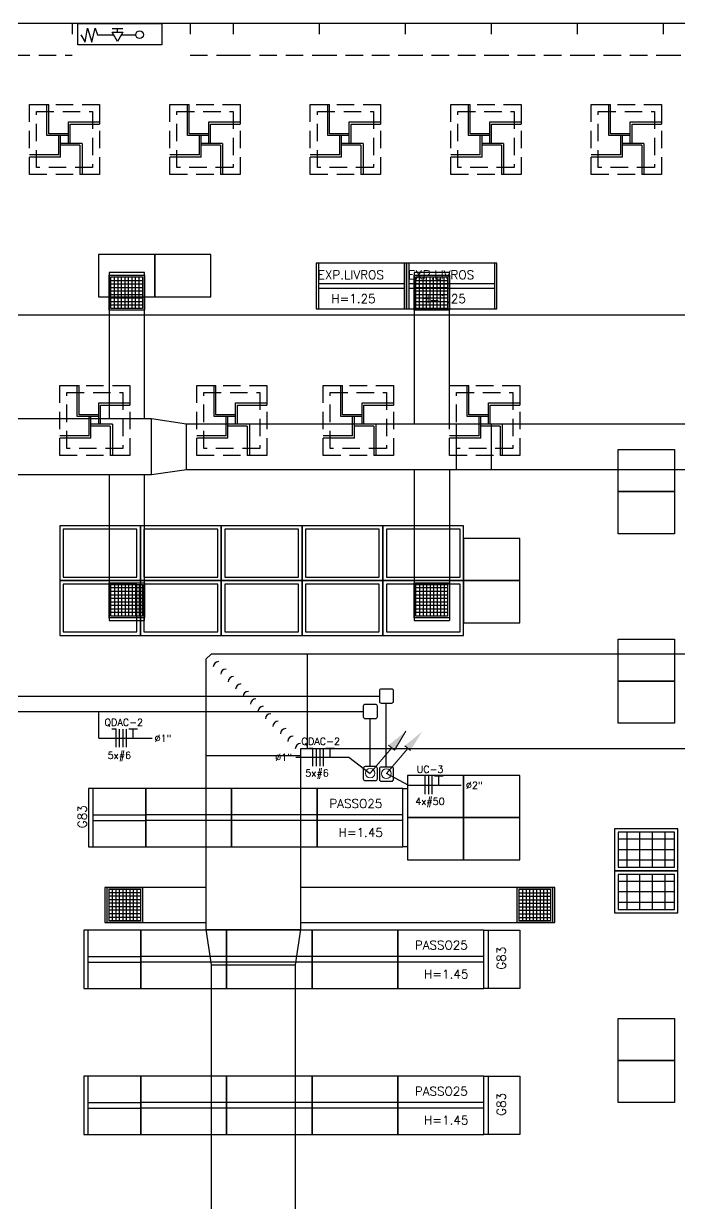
# Model space of a CAD drawing. Header units: metres. Extents: x -367 to 374, y -238 to 224.
# Drawn here: x 245.14 to 254.48, y 193.85 to 210.65 of the extents above; entities that cross this region are included whole.
import ezdxf
from ezdxf.enums import TextEntityAlignment as Align

# ---------------------------------------------------------------- set-up
doc = ezdxf.new("R2010")
doc.units = ezdxf.units.M
doc.linetypes.add('LA_BAU_BASES GERAIS_R00$0$LA_BAU_MERC_R01$0$HIDDEN', pattern=[0.375, 0.25, -0.125])
for name, color, linetype in [('EL-FIO', 3, 'Continuous'), ('ELE-ALIMENTADORES', 160, 'Continuous'), ('LA_BAU_BASES GERAIS_R00$0$ARQ-XREF-ATT', 8, 'Continuous'), ('LA_BAU_BASES GERAIS_R00$0$BASE', 253, 'Continuous'), ('LA_BAU_BASES GERAIS_R00$0$dutos', 31, 'Continuous')]:
    doc.layers.add(name, color=color, linetype=linetype)
doc.layers.add('ELETRODUTO QUE DESCE', color=2, linetype='Continuous', lineweight=20)
doc.styles.add('LA_BAU_BASES GERAIS_R00$0$LA_BAU_MERC_R01$0$R40-125-RS', font='romans.shx', dxfattribs={"height": 0.1248})
doc.styles.add('LA_BAU_BASES GERAIS_R00$0$LA_BAU_MERC_R01$0$RS80', font='ROMANS', dxfattribs={"height": 0.18})
doc.styles.add('LA_BAU_BASES GERAIS_R00$0$R60-125-RS', font='romans.shx', dxfattribs={"height": 0.19})
doc.styles.add('LA_BAU_BASES GERAIS_R00$0$R80-100-RS', font='romans.shx', dxfattribs={"height": 0.203})
doc.styles.get("Standard").update_dxf_attribs({"font": 'romans.shx'})

# ---------------------------------------------------------------- blocks, each defined once
blk = doc.blocks.new('LA_BAU_BASES GERAIS_R00$0$LA_BAU_ALVENARIA TÉRREO_R01')
at = {"layer": 'LA_BAU_BASES GERAIS_R00$0$BASE', "linetype": 'Continuous'}
for p, q in [((255.305, 210.65), (243.995, 210.65)), ((245.956, 210.491), (246.017, 210.385)), ((246.017, 210.385), (246.054, 210.587)), ((246.054, 210.587), (246.113, 210.385)), ((246.113, 210.385), (246.162, 210.587)), ((246.162, 210.587), (246.193, 210.492)), ((246.193, 210.492), (246.426, 210.492)), ((246.405, 210.582), (246.556, 210.582)), ((246.481, 210.527), (246.481, 210.582)), ((246.536, 210.492), (246.739, 210.492))]:
    blk.add_line(p, q, dxfattribs=at)
for points in [[(245.912, 210.35), (245.912, 210.65), (247.112, 210.65), (247.112, 210.35)], [(246.405, 210.527), (246.556, 210.527), (246.481, 210.396)]]:
    blk.add_lwpolyline(points, close=True, dxfattribs=at)
blk.add_circle((246.793, 210.492), 0.0549, dxfattribs=at)
blk = doc.blocks.new('LA_BAU_BASES GERAIS_R00$0$LA_BAU_MERC_R01')
at = {"layer": 'LA_BAU_BASES GERAIS_R00$0$BASE'}
for p, q in [((245.833, 210.65), (244.607, 210.65)), ((245.833, 210.65), (245.833, 210.5)), ((247.511, 210.65), (247.511, 210.5)), ((248.124, 210.65), (247.511, 210.65)), ((248.124, 210.65), (248.124, 210.5)), ((248.124, 210.65), (248.124, 210.5)), ((249.349, 210.65), (248.124, 210.65)), ((249.349, 210.65), (249.349, 210.5)), ((249.349, 210.65), (249.349, 210.5)), ((250.574, 210.65), (249.349, 210.65)), ((250.574, 210.65), (250.574, 210.5)), ((250.574, 210.65), (250.574, 210.5)), ((251.799, 210.65), (250.574, 210.65)), ((251.799, 210.65), (251.799, 210.5)), ((251.799, 210.65), (251.799, 210.5)), ((253.024, 210.65), (251.799, 210.65)), ((253.024, 210.65), (253.024, 210.5)), ((254.249, 210.65), (253.024, 210.65)), ((253.024, 210.65), (253.024, 210.5)), ((254.249, 210.65), (254.249, 210.5)), ((254.249, 210.65), (254.249, 210.5)), ((255.474, 210.65), (254.249, 210.65)), ((245.474, 209.5), (245.499, 209.5)), ((247.474, 209.5), (247.499, 209.5)), ((249.474, 209.5), (249.499, 209.5)), ((251.474, 209.5), (251.499, 209.5)), ((253.474, 209.5), (253.499, 209.5)), ((246.224, 209.25), (246.224, 209.22)), ((248.224, 209.25), (248.224, 209.22)), ((250.224, 209.25), (250.224, 209.22)), ((252.224, 209.25), (252.224, 209.22)), ((254.224, 209.25), (254.224, 209.22)), ((245.974, 208.5), (245.944, 208.5)), ((247.974, 208.5), (247.944, 208.5)), ((249.974, 208.5), (249.944, 208.5)), ((251.974, 208.5), (251.944, 208.5)), ((253.974, 208.5), (253.944, 208.5)), ((246.209, 207.361), (246.209, 206.761)), ((247.009, 207.361), (246.209, 207.361)), ((247.009, 207.361), (247.009, 206.761)), ((247.809, 207.361), (247.009, 207.361)), ((247.009, 206.761), (247.009, 207.361)), ((247.809, 206.761), (247.809, 207.361)), ((249.339, 207.24), (249.339, 206.59)), ((250.564, 207.24), (249.339, 207.24)), ((250.564, 206.59), (250.564, 207.24)), ((250.624, 207.24), (250.624, 206.59)), ((251.849, 207.24), (250.624, 207.24)), ((251.849, 206.59), (251.849, 207.24)), ((250.564, 206.945), (249.339, 206.945)), ((251.849, 206.945), (250.624, 206.945)), ((249.339, 206.885), (250.564, 206.885)), ((250.624, 206.885), (251.849, 206.885)), ((246.209, 206.761), (247.009, 206.761)), ((247.009, 206.761), (247.809, 206.761)), ((249.339, 206.59), (250.564, 206.59)), ((250.624, 206.59), (251.849, 206.59)), ((245.906, 205.5), (245.931, 205.5)), ((247.856, 205.5), (247.881, 205.5)), ((249.656, 205.5), (249.681, 205.5)), ((251.456, 205.5), (251.481, 205.5)), ((246.656, 205.25), (246.656, 205.22)), ((248.606, 205.25), (248.606, 205.22)), ((250.406, 205.25), (250.406, 205.22)), ((252.206, 205.25), (252.206, 205.22)), ((253.606, 204.588), (254.406, 204.588)), ((253.606, 203.988), (253.606, 204.588)), ((254.406, 204.588), (254.406, 203.988)), ((246.406, 204.5), (246.376, 204.5)), ((248.356, 204.5), (248.326, 204.5)), ((250.156, 204.5), (250.126, 204.5)), ((251.956, 204.5), (251.926, 204.5)), ((253.606, 203.988), (254.406, 203.988)), ((253.606, 203.388), (253.606, 203.988)), ((254.406, 203.988), (253.606, 203.988)), ((254.406, 203.988), (254.406, 203.388)), ((251.406, 203.32), (251.406, 202.72)), ((252.206, 203.32), (251.406, 203.32)), ((252.206, 202.72), (252.206, 203.32)), ((254.406, 203.388), (253.606, 203.388)), ((251.406, 202.72), (251.406, 202.12)), ((252.206, 202.72), (251.406, 202.72)), ((251.406, 202.72), (252.206, 202.72)), ((252.206, 202.12), (252.206, 202.72)), ((251.406, 202.12), (252.206, 202.12)), ((253.606, 201.888), (254.406, 201.888)), ((253.606, 201.288), (253.606, 201.888)), ((254.406, 201.888), (254.406, 201.288)), ((253.606, 201.288), (254.406, 201.288)), ((253.606, 200.688), (253.606, 201.288)), ((254.406, 201.288), (253.606, 201.288)), ((254.406, 201.288), (254.406, 200.688)), ((254.406, 200.688), (253.606, 200.688)), ((250.606, 199.945), (250.606, 199.345)), ((251.406, 199.945), (250.606, 199.945)), ((251.406, 199.345), (251.406, 199.945)), ((251.406, 199.945), (251.406, 199.345)), ((252.206, 199.945), (251.406, 199.945)), ((252.206, 199.345), (252.206, 199.945)), ((246.882, 199.76), (246.132, 199.76)), ((246.132, 198.93), (246.132, 199.76)), ((246.882, 198.93), (246.882, 199.76)), ((246.882, 199.76), (246.882, 198.93)), ((248.102, 199.76), (246.882, 199.76)), ((248.102, 198.93), (248.102, 199.76)), ((248.102, 199.76), (248.102, 198.93)), ((249.322, 199.76), (248.102, 199.76)), ((249.322, 199.76), (249.322, 198.93)), ((250.542, 199.76), (249.322, 199.76)), ((249.322, 198.93), (249.322, 199.76)), ((250.542, 198.93), (250.542, 199.76)), ((246.132, 199.385), (246.882, 199.385)), ((248.102, 199.385), (246.882, 199.385)), ((249.322, 199.385), (248.102, 199.385)), ((250.542, 199.385), (249.322, 199.385)), ((246.132, 199.305), (246.882, 199.305)), ((248.102, 199.305), (246.882, 199.305)), ((249.322, 199.305), (248.102, 199.305)), ((250.542, 199.305), (249.322, 199.305)), ((250.606, 199.345), (250.606, 198.745)), ((251.406, 199.345), (250.606, 199.345)), ((250.606, 199.345), (251.406, 199.345)), ((251.406, 198.745), (251.406, 199.345)), ((251.406, 199.345), (251.406, 198.745)), ((252.206, 199.345), (251.406, 199.345)), ((251.406, 199.345), (252.206, 199.345)), ((252.206, 198.745), (252.206, 199.345)), ((253.556, 199.188), (253.556, 198.588)), ((254.456, 199.188), (253.556, 199.188)), ((254.406, 199.138), (253.606, 199.138)), ((253.606, 199.138), (253.606, 198.638)), ((253.736, 198.638), (253.736, 199.138)), ((253.916, 198.638), (253.916, 199.138)), ((254.096, 198.638), (254.096, 199.138)), ((254.276, 198.638), (254.276, 199.138)), ((254.406, 198.638), (254.406, 199.138)), ((254.456, 198.588), (254.456, 199.188)), ((246.132, 198.93), (246.882, 198.93)), ((246.882, 198.93), (248.102, 198.93)), ((248.102, 198.93), (249.322, 198.93)), ((249.322, 198.93), (250.542, 198.93)), ((254.406, 199.038), (253.606, 199.038)), ((254.406, 198.888), (253.606, 198.888)), ((250.606, 198.745), (251.406, 198.745)), ((251.406, 198.745), (252.206, 198.745)), ((254.406, 198.738), (253.606, 198.738)), ((253.556, 198.588), (254.456, 198.588)), ((253.556, 198.588), (253.556, 197.988)), ((254.456, 198.588), (253.556, 198.588)), ((253.606, 198.638), (254.406, 198.638)), ((254.406, 198.538), (253.606, 198.538)), ((253.606, 198.538), (253.606, 198.038)), ((253.736, 198.038), (253.736, 198.538)), ((253.916, 198.038), (253.916, 198.538)), ((254.096, 198.038), (254.096, 198.538)), ((254.276, 198.038), (254.276, 198.538)), ((254.406, 198.038), (254.406, 198.538)), ((254.456, 197.988), (254.456, 198.588)), ((254.406, 198.438), (253.606, 198.438)), ((254.406, 198.288), (253.606, 198.288)), ((254.406, 198.138), (253.606, 198.138)), ((253.606, 198.038), (254.406, 198.038)), ((253.556, 197.988), (254.456, 197.988)), ((246.812, 197.745), (246.062, 197.745)), ((246.062, 196.915), (246.062, 197.745)), ((246.812, 196.915), (246.812, 197.745)), ((246.812, 197.745), (246.812, 196.915)), ((248.032, 197.745), (246.812, 197.745)), ((248.032, 196.915), (248.032, 197.745)), ((248.032, 197.745), (248.032, 196.915)), ((249.252, 197.745), (248.032, 197.745)), ((249.252, 197.745), (249.252, 196.915)), ((250.472, 197.745), (249.252, 197.745)), ((249.252, 196.915), (249.252, 197.745)), ((250.472, 196.915), (250.472, 197.745)), ((250.472, 197.745), (250.472, 196.915)), ((251.692, 197.745), (250.472, 197.745)), ((251.692, 196.915), (251.692, 197.745)), ((246.062, 197.37), (246.812, 197.37)), ((248.032, 197.37), (246.812, 197.37)), ((249.252, 197.37), (248.032, 197.37)), ((250.472, 197.37), (249.252, 197.37)), ((251.692, 197.37), (250.472, 197.37)), ((246.062, 197.29), (246.812, 197.29)), ((248.032, 197.29), (246.812, 197.29)), ((249.252, 197.29), (248.032, 197.29)), ((250.472, 197.29), (249.252, 197.29)), ((251.692, 197.29), (250.472, 197.29)), ((246.062, 196.915), (246.812, 196.915)), ((246.812, 196.915), (248.032, 196.915)), ((248.032, 196.915), (249.252, 196.915)), ((249.252, 196.915), (250.472, 196.915)), ((250.472, 196.915), (251.692, 196.915)), ((253.606, 196.488), (254.406, 196.488)), ((253.606, 195.888), (253.606, 196.488)), ((254.406, 196.488), (254.406, 195.888)), ((253.606, 195.888), (254.406, 195.888)), ((253.606, 195.288), (253.606, 195.888)), ((254.406, 195.888), (253.606, 195.888)), ((254.406, 195.888), (254.406, 195.288)), ((246.812, 195.665), (246.062, 195.665)), ((246.062, 194.835), (246.062, 195.665)), ((246.812, 194.835), (246.812, 195.665)), ((246.812, 195.665), (246.812, 194.835)), ((248.032, 195.665), (246.812, 195.665)), ((248.032, 194.835), (248.032, 195.665)), ((248.032, 195.665), (248.032, 194.835)), ((249.252, 195.665), (248.032, 195.665)), ((249.252, 195.665), (249.252, 194.835)), ((250.472, 195.665), (249.252, 195.665)), ((249.252, 194.835), (249.252, 195.665)), ((250.472, 194.835), (250.472, 195.665)), ((250.472, 195.665), (250.472, 194.835)), ((251.692, 195.665), (250.472, 195.665)), ((251.692, 194.835), (251.692, 195.665)), ((246.062, 195.29), (246.812, 195.29)), ((246.062, 195.21), (246.812, 195.21)), ((248.032, 195.29), (246.812, 195.29)), ((248.032, 195.21), (246.812, 195.21)), ((249.252, 195.29), (248.032, 195.29)), ((249.252, 195.21), (248.032, 195.21)), ((250.472, 195.29), (249.252, 195.29)), ((250.472, 195.21), (249.252, 195.21)), ((251.692, 195.29), (250.472, 195.29)), ((251.692, 195.21), (250.472, 195.21)), ((254.406, 195.288), (253.606, 195.288)), ((246.062, 194.835), (246.812, 194.835)), ((246.812, 194.835), (248.032, 194.835)), ((248.032, 194.835), (249.252, 194.835)), ((249.252, 194.835), (250.472, 194.835)), ((250.472, 194.835), (251.692, 194.835))]:
    blk.add_line(p, q, dxfattribs=at)
at = {"layer": 'LA_BAU_BASES GERAIS_R00$0$BASE', "linetype": 'LA_BAU_BASES GERAIS_R00$0$LA_BAU_MERC_R01$0$HIDDEN'}
for p, q in [((244.607, 210.2), (245.833, 210.2)), ((247.511, 210.2), (248.124, 210.2)), ((248.124, 210.2), (249.349, 210.2)), ((249.349, 210.2), (250.574, 210.2)), ((250.574, 210.2), (251.799, 210.2)), ((251.799, 210.2), (253.024, 210.2)), ((253.024, 210.2), (254.249, 210.2)), ((254.249, 210.2), (255.474, 210.2)), ((245.224, 209.5), (246.224, 209.5)), ((245.224, 208.5), (245.224, 209.5)), ((246.224, 209.5), (246.224, 208.5)), ((247.224, 209.5), (248.224, 209.5)), ((247.224, 208.5), (247.224, 209.5)), ((248.224, 209.5), (248.224, 208.5)), ((249.224, 209.5), (250.224, 209.5)), ((249.224, 208.5), (249.224, 209.5)), ((250.224, 209.5), (250.224, 208.5)), ((251.224, 209.5), (252.224, 209.5)), ((251.224, 208.5), (251.224, 209.5)), ((252.224, 209.5), (252.224, 208.5)), ((253.224, 209.5), (254.224, 209.5)), ((253.224, 208.5), (253.224, 209.5)), ((254.224, 209.5), (254.224, 208.5)), ((245.324, 209.4), (246.124, 209.4)), ((245.324, 208.6), (245.324, 209.4)), ((246.124, 209.4), (246.124, 208.6)), ((247.324, 209.4), (248.124, 209.4)), ((247.324, 208.6), (247.324, 209.4)), ((248.124, 209.4), (248.124, 208.6)), ((249.324, 209.4), (250.124, 209.4)), ((249.324, 208.6), (249.324, 209.4)), ((250.124, 209.4), (250.124, 208.6)), ((251.324, 209.4), (252.124, 209.4)), ((251.324, 208.6), (251.324, 209.4)), ((252.124, 209.4), (252.124, 208.6)), ((253.324, 209.4), (254.124, 209.4)), ((253.324, 208.6), (253.324, 209.4)), ((254.124, 209.4), (254.124, 208.6)), ((246.224, 208.5), (245.224, 208.5)), ((246.124, 208.6), (245.324, 208.6)), ((248.224, 208.5), (247.224, 208.5)), ((248.124, 208.6), (247.324, 208.6)), ((250.224, 208.5), (249.224, 208.5)), ((250.124, 208.6), (249.324, 208.6)), ((252.224, 208.5), (251.224, 208.5)), ((252.124, 208.6), (251.324, 208.6)), ((254.224, 208.5), (253.224, 208.5)), ((254.124, 208.6), (253.324, 208.6)), ((245.656, 205.5), (246.656, 205.5)), ((245.656, 204.5), (245.656, 205.5)), ((246.656, 205.5), (246.656, 204.5)), ((247.606, 205.5), (248.606, 205.5)), ((247.606, 204.5), (247.606, 205.5)), ((248.606, 205.5), (248.606, 204.5)), ((249.406, 205.5), (250.406, 205.5)), ((249.406, 204.5), (249.406, 205.5)), ((250.406, 205.5), (250.406, 204.5)), ((251.206, 205.5), (252.206, 205.5)), ((251.206, 204.5), (251.206, 205.5)), ((252.206, 205.5), (252.206, 204.5)), ((245.756, 205.4), (246.556, 205.4)), ((245.756, 204.6), (245.756, 205.4)), ((246.556, 205.4), (246.556, 204.6)), ((247.706, 205.4), (248.506, 205.4)), ((247.706, 204.6), (247.706, 205.4)), ((248.506, 205.4), (248.506, 204.6)), ((249.506, 205.4), (250.306, 205.4)), ((249.506, 204.6), (249.506, 205.4)), ((250.306, 205.4), (250.306, 204.6)), ((251.306, 205.4), (252.106, 205.4)), ((251.306, 204.6), (251.306, 205.4)), ((252.106, 205.4), (252.106, 204.6)), ((246.556, 204.6), (245.756, 204.6)), ((248.506, 204.6), (247.706, 204.6)), ((250.306, 204.6), (249.506, 204.6)), ((252.106, 204.6), (251.306, 204.6)), ((246.656, 204.5), (245.656, 204.5)), ((248.606, 204.5), (247.606, 204.5)), ((250.406, 204.5), (249.406, 204.5)), ((252.206, 204.5), (251.206, 204.5))]:
    blk.add_line(p, q, dxfattribs=at)
at = {"layer": 'LA_BAU_BASES GERAIS_R00$0$BASE', "linetype": 'Continuous'}
for p, q in [((245.474, 209.055), (245.474, 209.5)), ((245.499, 209.08), (245.499, 209.5)), ((247.474, 209.055), (247.474, 209.5)), ((247.499, 209.08), (247.499, 209.5)), ((249.474, 209.055), (249.474, 209.5)), ((249.499, 209.08), (249.499, 209.5)), ((251.474, 209.055), (251.474, 209.5)), ((251.499, 209.08), (251.499, 209.5)), ((253.474, 209.055), (253.474, 209.5)), ((253.499, 209.08), (253.499, 209.5)), ((245.779, 208.945), (245.779, 209.25)), ((245.779, 209.25), (246.224, 209.25)), ((245.804, 208.945), (245.804, 209.22)), ((245.804, 209.22), (246.224, 209.22)), ((247.779, 208.945), (247.779, 209.25)), ((247.779, 209.25), (248.224, 209.25)), ((247.804, 208.945), (247.804, 209.22)), ((247.804, 209.22), (248.224, 209.22)), ((249.779, 208.945), (249.779, 209.25)), ((249.779, 209.25), (250.224, 209.25)), ((249.804, 208.945), (249.804, 209.22)), ((249.804, 209.22), (250.224, 209.22)), ((251.779, 208.945), (251.779, 209.25)), ((251.779, 209.25), (252.224, 209.25)), ((251.804, 208.945), (251.804, 209.22)), ((251.804, 209.22), (252.224, 209.22)), ((253.779, 208.945), (253.779, 209.25)), ((253.779, 209.25), (254.224, 209.25)), ((253.804, 208.945), (253.804, 209.22)), ((253.804, 209.22), (254.224, 209.22)), ((245.779, 209.055), (245.474, 209.055)), ((245.779, 209.08), (245.499, 209.08)), ((245.644, 208.78), (245.644, 209.055)), ((245.669, 208.75), (245.669, 209.055)), ((247.779, 209.055), (247.474, 209.055)), ((247.779, 209.08), (247.499, 209.08)), ((247.644, 208.78), (247.644, 209.055)), ((247.669, 208.75), (247.669, 209.055)), ((249.779, 209.055), (249.474, 209.055)), ((249.779, 209.08), (249.499, 209.08)), ((249.644, 208.78), (249.644, 209.055)), ((249.669, 208.75), (249.669, 209.055)), ((251.779, 209.055), (251.474, 209.055)), ((251.779, 209.08), (251.499, 209.08)), ((251.644, 208.78), (251.644, 209.055)), ((251.669, 208.75), (251.669, 209.055)), ((253.779, 209.055), (253.474, 209.055)), ((253.779, 209.08), (253.499, 209.08)), ((253.644, 208.78), (253.644, 209.055)), ((253.669, 208.75), (253.669, 209.055)), ((245.974, 208.945), (245.669, 208.945)), ((245.944, 208.92), (245.669, 208.92)), ((245.944, 208.92), (245.944, 208.5)), ((245.974, 208.945), (245.974, 208.5)), ((247.974, 208.945), (247.669, 208.945)), ((247.944, 208.92), (247.669, 208.92)), ((247.944, 208.92), (247.944, 208.5)), ((247.974, 208.945), (247.974, 208.5)), ((249.974, 208.945), (249.669, 208.945)), ((249.944, 208.92), (249.669, 208.92)), ((249.944, 208.92), (249.944, 208.5)), ((249.974, 208.945), (249.974, 208.5)), ((251.974, 208.945), (251.669, 208.945)), ((251.944, 208.92), (251.669, 208.92)), ((251.944, 208.92), (251.944, 208.5)), ((251.974, 208.945), (251.974, 208.5)), ((253.974, 208.945), (253.669, 208.945)), ((253.944, 208.92), (253.669, 208.92)), ((253.944, 208.92), (253.944, 208.5)), ((253.974, 208.945), (253.974, 208.5)), ((245.644, 208.78), (245.224, 208.78)), ((245.669, 208.75), (245.224, 208.75)), ((247.644, 208.78), (247.224, 208.78)), ((247.669, 208.75), (247.224, 208.75)), ((249.644, 208.78), (249.224, 208.78)), ((249.669, 208.75), (249.224, 208.75)), ((251.644, 208.78), (251.224, 208.78)), ((251.669, 208.75), (251.224, 208.75)), ((253.644, 208.78), (253.224, 208.78)), ((253.669, 208.75), (253.224, 208.75)), ((249.309, 207.24), (249.309, 206.59)), ((249.339, 207.24), (249.309, 207.24)), ((250.594, 207.24), (250.564, 207.24)), ((250.594, 207.24), (250.594, 206.59)), ((250.624, 207.24), (250.594, 207.24)), ((250.594, 206.59), (250.594, 207.24)), ((251.879, 207.24), (251.849, 207.24)), ((251.879, 206.59), (251.879, 207.24)), ((249.309, 206.59), (249.339, 206.59)), ((250.564, 206.59), (250.594, 206.59)), ((250.594, 206.59), (250.624, 206.59)), ((251.849, 206.59), (251.879, 206.59)), ((245.906, 205.055), (245.906, 205.5)), ((245.931, 205.08), (245.931, 205.5)), ((247.856, 205.055), (247.856, 205.5)), ((247.881, 205.08), (247.881, 205.5)), ((249.656, 205.055), (249.656, 205.5)), ((249.681, 205.08), (249.681, 205.5)), ((251.456, 205.055), (251.456, 205.5)), ((251.481, 205.08), (251.481, 205.5)), ((246.211, 204.945), (246.211, 205.25)), ((246.211, 205.25), (246.656, 205.25)), ((246.236, 204.945), (246.236, 205.22)), ((246.236, 205.22), (246.656, 205.22)), ((248.161, 204.945), (248.161, 205.25)), ((248.161, 205.25), (248.606, 205.25)), ((248.186, 204.945), (248.186, 205.22)), ((248.186, 205.22), (248.606, 205.22)), ((249.961, 204.945), (249.961, 205.25)), ((249.961, 205.25), (250.406, 205.25)), ((249.986, 204.945), (249.986, 205.22)), ((249.986, 205.22), (250.406, 205.22)), ((251.761, 204.945), (251.761, 205.25)), ((251.761, 205.25), (252.206, 205.25)), ((251.786, 204.945), (251.786, 205.22)), ((251.786, 205.22), (252.206, 205.22)), ((246.211, 205.055), (245.906, 205.055)), ((246.211, 205.08), (245.931, 205.08)), ((246.076, 204.78), (246.076, 205.055)), ((246.101, 204.75), (246.101, 205.055)), ((246.406, 204.945), (246.101, 204.945)), ((246.376, 204.92), (246.101, 204.92)), ((246.376, 204.92), (246.376, 204.5)), ((246.406, 204.945), (246.406, 204.5)), ((248.161, 205.055), (247.856, 205.055)), ((248.161, 205.08), (247.881, 205.08)), ((248.026, 204.78), (248.026, 205.055)), ((248.051, 204.75), (248.051, 205.055)), ((248.356, 204.945), (248.051, 204.945)), ((248.326, 204.92), (248.051, 204.92)), ((248.326, 204.92), (248.326, 204.5)), ((248.356, 204.945), (248.356, 204.5)), ((249.961, 205.055), (249.656, 205.055)), ((249.961, 205.08), (249.681, 205.08)), ((249.826, 204.78), (249.826, 205.055)), ((249.851, 204.75), (249.851, 205.055)), ((250.156, 204.945), (249.851, 204.945)), ((250.126, 204.92), (249.851, 204.92)), ((250.126, 204.92), (250.126, 204.5)), ((250.156, 204.945), (250.156, 204.5)), ((251.761, 205.055), (251.456, 205.055)), ((251.761, 205.08), (251.481, 205.08)), ((251.626, 204.78), (251.626, 205.055)), ((251.651, 204.75), (251.651, 205.055)), ((251.956, 204.945), (251.651, 204.945)), ((251.926, 204.92), (251.651, 204.92)), ((251.926, 204.92), (251.926, 204.5)), ((251.956, 204.945), (251.956, 204.5)), ((246.076, 204.78), (245.656, 204.78)), ((248.026, 204.78), (247.606, 204.78)), ((249.826, 204.78), (249.406, 204.78)), ((251.626, 204.78), (251.206, 204.78)), ((246.101, 204.75), (245.656, 204.75)), ((248.051, 204.75), (247.606, 204.75)), ((249.851, 204.75), (249.406, 204.75)), ((251.651, 204.75), (251.206, 204.75)), ((246.068, 199.76), (246.068, 198.93)), ((246.132, 199.76), (246.068, 199.76)), ((250.542, 199.76), (250.606, 199.76)), ((250.606, 199.76), (250.606, 198.93)), ((246.068, 198.93), (246.132, 198.93)), ((250.606, 198.93), (250.542, 198.93)), ((245.998, 197.745), (245.998, 196.915)), ((246.062, 197.745), (245.998, 197.745)), ((251.692, 197.745), (252.206, 197.745)), ((251.756, 197.745), (251.756, 196.915)), ((252.206, 197.745), (252.206, 196.915)), ((245.998, 196.915), (246.062, 196.915)), ((252.206, 196.915), (251.692, 196.915)), ((245.998, 195.665), (245.998, 194.835)), ((246.062, 195.665), (245.998, 195.665)), ((251.692, 195.665), (252.206, 195.665)), ((251.756, 195.665), (251.756, 194.835)), ((252.206, 195.665), (252.206, 194.835)), ((245.998, 194.835), (246.062, 194.835)), ((252.206, 194.835), (251.692, 194.835))]:
    blk.add_line(p, q, dxfattribs=at)
at = {"layer": 'LA_BAU_BASES GERAIS_R00$0$BASE'}
for points in [[(246.806, 202.72), (246.806, 203.5), (245.656, 203.5), (245.656, 202.72)], [(246.756, 202.77), (246.756, 203.45), (245.706, 203.45), (245.706, 202.77)], [(247.956, 202.72), (247.956, 203.5), (246.806, 203.5), (246.806, 202.72)], [(247.906, 202.77), (247.906, 203.45), (246.856, 203.45), (246.856, 202.77)], [(249.106, 202.72), (249.106, 203.5), (247.956, 203.5), (247.956, 202.72)], [(249.056, 202.77), (249.056, 203.45), (248.006, 203.45), (248.006, 202.77)], [(250.256, 202.72), (250.256, 203.5), (249.106, 203.5), (249.106, 202.72)], [(250.206, 202.77), (250.206, 203.45), (249.156, 203.45), (249.156, 202.77)], [(251.406, 202.72), (251.406, 203.5), (250.256, 203.5), (250.256, 202.72)], [(251.356, 202.77), (251.356, 203.45), (250.306, 203.45), (250.306, 202.77)], [(246.806, 201.94), (246.806, 202.72), (245.656, 202.72), (245.656, 201.94)], [(246.756, 201.99), (246.756, 202.67), (245.706, 202.67), (245.706, 201.99)], [(247.956, 201.94), (247.956, 202.72), (246.806, 202.72), (246.806, 201.94)], [(247.906, 201.99), (247.906, 202.67), (246.856, 202.67), (246.856, 201.99)], [(249.106, 201.94), (249.106, 202.72), (247.956, 202.72), (247.956, 201.94)], [(249.056, 201.99), (249.056, 202.67), (248.006, 202.67), (248.006, 201.99)], [(250.256, 201.94), (250.256, 202.72), (249.106, 202.72), (249.106, 201.94)], [(250.206, 201.99), (250.206, 202.67), (249.156, 202.67), (249.156, 201.99)], [(251.406, 201.94), (251.406, 202.72), (250.256, 202.72), (250.256, 201.94)], [(251.356, 201.99), (251.356, 202.67), (250.306, 202.67), (250.306, 201.99)]]:
    blk.add_lwpolyline(points, close=True, dxfattribs=at)
at = {"layer": 'LA_BAU_BASES GERAIS_R00$0$BASE', "ltscale": 30, "style": 'LA_BAU_BASES GERAIS_R00$0$LA_BAU_MERC_R01$0$R40-125-RS'}
for s, p in [('EXP.LIVROS', (249.33, 207.011)), ('EXP.LIVROS', (250.615, 207.011)), ('H=1.25', (249.522, 206.671)), ('H=1.25', (250.807, 206.671))]:
    blk.add_text(s, height=0.1248, dxfattribs=at).set_placement(p)
at = {"layer": 'LA_BAU_BASES GERAIS_R00$0$BASE', "style": 'LA_BAU_BASES GERAIS_R00$0$LA_BAU_MERC_R01$0$R40-125-RS'}
for s, rotation, p in [('PASSO25', 359.9999, (249.495, 199.483)), ('G83', 90, (246.04, 199.195)), ('H=1.45', 359.9999, (249.626, 199.071)), ('PASSO25', 359.9999, (250.712, 197.468)), ('G83', 90, (252.005, 197.18)), ('H=1.45', 359.9999, (250.843, 197.056)), ('PASSO25', 359.9999, (250.712, 195.388)), ('G83', 90, (252.005, 195.1)), ('H=1.45', 359.9999, (250.843, 194.976))]:
    blk.add_text(s, height=0.1248, rotation=rotation, dxfattribs=at).set_placement(p)
at = {"layer": 'LA_BAU_BASES GERAIS_R00$0$BASE', "text_generation_flag": 4}
for tag, height, rotation, style, p in [('CD H=1.45', 0.12, 180, 'LA_BAU_BASES GERAIS_R00$0$LA_BAU_MERC_R01$0$RS80', (261.738, 205.549)), ('CD H=1.45', 0.12, 180, 'LA_BAU_BASES GERAIS_R00$0$LA_BAU_MERC_R01$0$RS80', (262.989, 205.549)), ('CD H=2.25', 0.125, 270, 'LA_BAU_BASES GERAIS_R00$0$LA_BAU_MERC_R01$0$R40-125-RS', (266.17, 203.663)), ('CD H=1.45', 0.12, 180, 'LA_BAU_BASES GERAIS_R00$0$LA_BAU_MERC_R01$0$RS80', (261.354, 202.826)), ('CD H=1.45', 0.12, 180, 'LA_BAU_BASES GERAIS_R00$0$LA_BAU_MERC_R01$0$RS80', (262.605, 202.826)), ('CD H=1.45', 0.12, 180, 'LA_BAU_BASES GERAIS_R00$0$LA_BAU_MERC_R01$0$RS80', (263.857, 202.826)), ('CD H=1.45', 0.12, 180, 'LA_BAU_BASES GERAIS_R00$0$LA_BAU_MERC_R01$0$RS80', (265.108, 202.826))]:
    blk.add_attdef(tag, text='', height=height, rotation=rotation, dxfattribs=dict(at, style=style)).set_placement(p, align=Align.MIDDLE)
at = {"layer": 'LA_BAU_BASES GERAIS_R00$0$BASE', "style": 'LA_BAU_BASES GERAIS_R00$0$LA_BAU_MERC_R01$0$RS80', "text_generation_flag": 4}
for p in [(261.764, 204.896), (263.015, 204.896)]:
    blk.add_attdef('CD H=1.45', text='', height=0.12, dxfattribs=at).set_placement(p, align=Align.MIDDLE)
at = {"layer": 'LA_BAU_BASES GERAIS_R00$0$BASE', "style": 'LA_BAU_BASES GERAIS_R00$0$LA_BAU_MERC_R01$0$R40-125-RS'}
for p in [(246.243, 203.098), (247.393, 203.098), (248.543, 203.098), (249.693, 203.098), (250.843, 203.098), (246.243, 202.318), (247.393, 202.318), (248.543, 202.318), (249.693, 202.318), (250.843, 202.318)]:
    blk.add_attdef('TIPO', text='', height=0.125, rotation=180, dxfattribs=at).set_placement(p, align=Align.MIDDLE)
blk = doc.blocks.new('LA_BAU_BASES GERAIS_R00$0$A$C5BA41825')
at = {"layer": 'LA_BAU_BASES GERAIS_R00$0$dutos', "color": 251}
for p, q in [((-19.889, 29.165), (-20.389, 29.165)), ((-20.389, 29.165), (-20.389, 27.089)), ((-20.389, 28.628), (-20.389, 29.129)), ((-20.389, 29.129), (-19.889, 29.129)), ((-20.364, 28.654), (-20.364, 29.104)), ((-20.364, 29.104), (-19.914, 29.104)), ((-20.314, 28.654), (-20.314, 29.104)), ((-20.264, 28.654), (-20.264, 29.104)), ((-20.214, 28.654), (-20.214, 29.104)), ((-20.164, 28.654), (-20.164, 29.104)), ((-20.114, 28.654), (-20.114, 29.104)), ((-20.064, 28.654), (-20.064, 29.104)), ((-20.014, 28.654), (-20.014, 29.104)), ((-19.964, 28.654), (-19.964, 29.104)), ((-19.914, 29.104), (-19.914, 28.654)), ((-19.889, 27.089), (-19.889, 29.165)), ((-19.889, 29.129), (-19.889, 28.628)), ((-15.547, 29.165), (-16.047, 29.165)), ((-16.047, 29.165), (-16.047, 27.014)), ((-16.047, 28.628), (-16.047, 29.129)), ((-16.047, 29.129), (-15.547, 29.129)), ((-16.022, 28.654), (-16.022, 29.104)), ((-16.022, 29.104), (-15.572, 29.104)), ((-15.972, 28.654), (-15.972, 29.104)), ((-15.922, 28.654), (-15.922, 29.104)), ((-15.872, 28.654), (-15.872, 29.104)), ((-15.822, 28.654), (-15.822, 29.104)), ((-15.772, 28.654), (-15.772, 29.104)), ((-15.722, 28.654), (-15.722, 29.104)), ((-15.672, 28.654), (-15.672, 29.104)), ((-15.622, 28.654), (-15.622, 29.104)), ((-15.572, 29.104), (-15.572, 28.654)), ((-15.547, 27.014), (-15.547, 29.165)), ((-15.547, 29.129), (-15.547, 28.628)), ((-20.364, 29.054), (-19.914, 29.054)), ((-20.364, 29.004), (-19.914, 29.004)), ((-20.364, 28.954), (-19.914, 28.954)), ((-20.364, 28.904), (-19.914, 28.904)), ((-16.022, 29.054), (-15.572, 29.054)), ((-16.022, 29.004), (-15.572, 29.004)), ((-16.022, 28.954), (-15.572, 28.954)), ((-16.022, 28.904), (-15.572, 28.904)), ((-20.364, 28.854), (-19.914, 28.854)), ((-20.364, 28.804), (-19.914, 28.804)), ((-20.364, 28.754), (-19.914, 28.754)), ((-16.022, 28.854), (-15.572, 28.854)), ((-16.022, 28.804), (-15.572, 28.804)), ((-16.022, 28.754), (-15.572, 28.754)), ((-19.889, 28.628), (-20.389, 28.628)), ((-20.364, 28.704), (-19.914, 28.704)), ((-19.914, 28.654), (-20.364, 28.654)), ((-15.547, 28.628), (-16.047, 28.628)), ((-16.022, 28.704), (-15.572, 28.704)), ((-15.572, 28.654), (-16.022, 28.654)), ((-25.66, 27.089), (-19.789, 27.089)), ((-19.789, 26.289), (-19.789, 27.089)), ((-19.789, 27.089), (-19.289, 27.014)), ((-16.047, 27.064), (-16.047, 27.014)), ((-19.289, 26.364), (-19.289, 27.014)), ((-19.289, 27.014), (-15.447, 27.014)), ((-15.447, 26.364), (-15.447, 27.014)), ((-15.444, 27.014), (-6.22, 27.014)), ((-14.947, 26.364), (-14.947, 27.014)), ((-25.66, 26.289), (-19.789, 26.289)), ((-20.389, 26.289), (-20.389, 24.213)), ((-19.889, 24.213), (-19.889, 26.289)), ((-19.789, 26.289), (-19.289, 26.364)), ((-19.289, 26.364), (-15.447, 26.364)), ((-16.047, 26.364), (-16.047, 24.213)), ((-15.547, 26.364), (-15.547, 24.213)), ((-15.447, 26.364), (-6.22, 26.364)), ((-20.314, 24.725), (-20.314, 24.275)), ((-20.264, 24.725), (-20.264, 24.275)), ((-20.214, 24.725), (-20.214, 24.275)), ((-20.164, 24.725), (-20.164, 24.275)), ((-20.114, 24.725), (-20.114, 24.275)), ((-20.064, 24.725), (-20.064, 24.275)), ((-20.014, 24.725), (-20.014, 24.275)), ((-19.964, 24.725), (-19.964, 24.275)), ((-15.972, 24.725), (-15.972, 24.275)), ((-15.922, 24.725), (-15.922, 24.275)), ((-15.872, 24.725), (-15.872, 24.275)), ((-15.822, 24.725), (-15.822, 24.275)), ((-15.772, 24.725), (-15.772, 24.275)), ((-15.722, 24.725), (-15.722, 24.275)), ((-15.672, 24.725), (-15.672, 24.275)), ((-15.622, 24.725), (-15.622, 24.275)), ((-19.914, 24.675), (-20.364, 24.675)), ((-19.914, 24.625), (-20.364, 24.625)), ((-19.914, 24.575), (-20.364, 24.575)), ((-19.914, 24.525), (-20.364, 24.525)), ((-15.572, 24.675), (-16.022, 24.675)), ((-15.572, 24.625), (-16.022, 24.625)), ((-15.572, 24.575), (-16.022, 24.575)), ((-15.572, 24.525), (-16.022, 24.525)), ((-19.914, 24.475), (-20.364, 24.475)), ((-19.914, 24.425), (-20.364, 24.425)), ((-19.914, 24.375), (-20.364, 24.375)), ((-15.572, 24.475), (-16.022, 24.475)), ((-15.572, 24.425), (-16.022, 24.425)), ((-15.572, 24.375), (-16.022, 24.375)), ((-20.389, 24.213), (-19.889, 24.213)), ((-19.914, 24.325), (-20.364, 24.325)), ((-16.047, 24.213), (-15.547, 24.213)), ((-15.572, 24.325), (-16.022, 24.325)), ((-18.94, 23.735), (-19.015, 23.66)), ((-8.372, 23.735), (-18.94, 23.735)), ((-17.565, 22.385), (-17.565, 23.735)), ((-19.015, 23.66), (-19.015, 19.811)), ((-17.665, 22.385), (-17.665, 19.811)), ((-8.372, 22.385), (-17.665, 22.385)), ((-17.665, 22.285), (-19.015, 22.285)), ((-19.015, 20.411), (-20.453, 20.411)), ((-20.453, 20.411), (-20.453, 19.911)), ((-19.942, 20.336), (-20.392, 20.336)), ((-20.342, 19.936), (-20.342, 20.386)), ((-20.292, 19.936), (-20.292, 20.386)), ((-20.242, 19.936), (-20.242, 20.386)), ((-20.192, 19.936), (-20.192, 20.386)), ((-20.142, 19.936), (-20.142, 20.386)), ((-20.092, 19.936), (-20.092, 20.386)), ((-20.042, 19.936), (-20.042, 20.386)), ((-19.992, 19.936), (-19.992, 20.386)), ((-14.044, 20.411), (-17.665, 20.411)), ((-14.555, 20.336), (-14.105, 20.336)), ((-14.505, 20.386), (-14.505, 19.936)), ((-14.455, 20.386), (-14.455, 19.936)), ((-14.405, 20.386), (-14.405, 19.936)), ((-14.355, 20.386), (-14.355, 19.936)), ((-14.305, 20.386), (-14.305, 19.936)), ((-14.255, 20.386), (-14.255, 19.936)), ((-14.205, 20.386), (-14.205, 19.936)), ((-14.155, 20.386), (-14.155, 19.936)), ((-14.044, 19.911), (-14.044, 20.411)), ((-19.942, 20.286), (-20.392, 20.286)), ((-19.942, 20.236), (-20.392, 20.236)), ((-19.942, 20.186), (-20.392, 20.186)), ((-14.555, 20.286), (-14.105, 20.286)), ((-14.555, 20.236), (-14.105, 20.236)), ((-14.555, 20.186), (-14.105, 20.186)), ((-19.942, 20.136), (-20.392, 20.136)), ((-19.942, 20.086), (-20.392, 20.086)), ((-19.942, 20.036), (-20.392, 20.036)), ((-14.555, 20.136), (-14.105, 20.136)), ((-14.555, 20.086), (-14.105, 20.086)), ((-14.555, 20.036), (-14.105, 20.036)), ((-20.453, 19.911), (-19.015, 19.911)), ((-19.942, 19.986), (-20.392, 19.986)), ((-17.665, 19.911), (-14.044, 19.911)), ((-14.555, 19.986), (-14.105, 19.986)), ((-19.015, 19.811), (-17.665, 19.811)), ((-19.015, 19.811), (-18.94, 19.311)), ((-17.665, 19.811), (-17.74, 19.311)), ((-18.94, 19.311), (-17.74, 19.311)), ((-18.94, 19.311), (-18.94, 14.9)), ((-17.74, 19.311), (-17.74, 14.9))]:
    blk.add_line(p, q, dxfattribs=at)
for points in [[(-19.889, 24.75), (-19.889, 24.249), (-20.389, 24.249), (-20.389, 24.75)], [(-19.914, 24.725), (-19.914, 24.275), (-20.364, 24.275), (-20.364, 24.725)], [(-15.547, 24.75), (-15.547, 24.249), (-16.047, 24.249), (-16.047, 24.75)], [(-15.572, 24.725), (-15.572, 24.275), (-16.022, 24.275), (-16.022, 24.725)], [(-19.917, 19.911), (-20.417, 19.911), (-20.417, 20.411), (-19.917, 20.411)], [(-19.942, 19.936), (-20.392, 19.936), (-20.392, 20.386), (-19.942, 20.386)], [(-14.58, 20.411), (-14.08, 20.411), (-14.08, 19.911), (-14.58, 19.911)], [(-14.555, 20.386), (-14.105, 20.386), (-14.105, 19.936), (-14.555, 19.936)]]:
    blk.add_lwpolyline(points, close=True, dxfattribs=at)
for centre in [(-18.832, 23.552), (-18.726, 23.446), (-18.62, 23.34), (-18.514, 23.234), (-18.408, 23.128), (-18.302, 23.022), (-18.196, 22.916), (-18.09, 22.81), (-17.984, 22.704), (-17.877, 22.598), (-17.771, 22.491), (-17.665, 22.385)]:
    blk.add_arc(centre, 0.075, 90, 180, dxfattribs=at)
blk = doc.blocks.new('LA_BAU_BASES GERAIS_R00')
at = {"layer": 'LA_BAU_BASES GERAIS_R00$0$ARQ-XREF-ATT'}
blk.add_blockref('LA_BAU_BASES GERAIS_R00$0$A$C5BA41825', (266.75, 177.94), dxfattribs=at)
at = {"layer": 'LA_BAU_BASES GERAIS_R00$0$BASE'}
for name in ['LA_BAU_BASES GERAIS_R00$0$LA_BAU_MERC_R01', 'LA_BAU_BASES GERAIS_R00$0$LA_BAU_ALVENARIA TÉRREO_R01']:
    blk.add_blockref(name, (0, 0), dxfattribs=at)
at = {"layer": 'LA_BAU_BASES GERAIS_R00$0$BASE', "style": 'LA_BAU_BASES GERAIS_R00$0$R60-125-RS'}
for p in [(242.782, 218.919), (358.637, 192.964)]:
    blk.add_attdef('S', text='', height=0.19, rotation=90, dxfattribs=at).set_placement(p, align=Align.MIDDLE_CENTER)
at = {"layer": 'LA_BAU_BASES GERAIS_R00$0$BASE', "style": 'LA_BAU_BASES GERAIS_R00$0$R80-100-RS'}
blk.add_attdef('ACESSO', text='', height=0.203, dxfattribs=at).set_placement((365.922, 191.987), align=Align.TOP_CENTER)
at = {"layer": 'LA_BAU_BASES GERAIS_R00$0$BASE', "style": 'LA_BAU_BASES GERAIS_R00$0$R60-125-RS'}
blk.add_attdef('S', text='', height=0.19, dxfattribs=at).set_placement((266.114, 180.913), align=Align.MIDDLE_CENTER)

msp = doc.modelspace()

# ---------------------------------------------------------------- hatches: boundary and pattern name
at = {"layer": 'ELETRODUTO QUE DESCE'}
for points in [[(250.338, 200.377), (250.42, 200.308), (250.585, 200.575)], [(250.569, 200.37), (250.65, 200.301), (250.815, 200.569)]]:
    msp.add_hatch(color=4, dxfattribs=at).paths.add_polyline_path(points)

# ---------------------------------------------------------------- linework, layer by layer
at = {"layer": 'EL-FIO', "color": 160}
for p, q in [((266.221, 206.5), (235.879, 206.5)), ((235.641, 201.076), (250.208, 201.076)), ((250.305, 200.065), (250.305, 200.976)), ((236.274, 200.857), (249.978, 200.857)), ((250.075, 200.072), (250.075, 200.757))]:
    msp.add_line(p, q, dxfattribs=at)
for points in [[(250.233, 200.976), (250.383, 200.976, 0.414214), (250.408, 201.001), (250.408, 201.151, 0.414214), (250.383, 201.176), (250.233, 201.176, 0.414214), (250.208, 201.151), (250.208, 201.001, 0.414214)], [(250.003, 200.757), (250.153, 200.757, 0.414214), (250.178, 200.782), (250.178, 200.932, 0.414214), (250.153, 200.957), (250.003, 200.957, 0.414214), (249.978, 200.932), (249.978, 200.782, 0.414214)], [(250.003, 199.872), (250.153, 199.872, 0.414214), (250.178, 199.897), (250.178, 200.047, 0.414214), (250.153, 200.072), (250.003, 200.072, 0.414214), (249.978, 200.047), (249.978, 199.897, 0.414214)], [(250.233, 199.865), (250.383, 199.865, 0.414214), (250.408, 199.89), (250.408, 200.04, 0.414214), (250.383, 200.065), (250.233, 200.065, 0.414214), (250.208, 200.04), (250.208, 199.89, 0.414214)]]:
    msp.add_lwpolyline(points, format="xyb", close=True, dxfattribs=at)
at = {"layer": 'ELE-ALIMENTADORES', "color": 2}
for p, q in [((246.215, 200.477), (246.215, 200.857)), ((246.215, 200.477), (246.97, 200.477)), ((249.019, 200.206), (249.774, 200.206)), ((249.774, 200.206), (250.078, 199.972)), ((250.617, 199.807), (250.306, 199.972)), ((250.617, 199.807), (251.372, 199.807))]:
    msp.add_line(p, q, dxfattribs=at)
at = {"layer": 'ELE-ALIMENTADORES', "color": 20, "linetype": 'Continuous'}
for p, q in [((246.458, 200.604), (246.397, 200.604)), ((246.763, 200.604), (246.641, 200.604)), ((246.702, 200.477), (246.702, 200.604)), ((249.262, 200.332), (249.201, 200.332)), ((249.567, 200.332), (249.445, 200.332)), ((249.506, 200.206), (249.506, 200.332)), ((251.115, 199.934), (250.993, 199.934)), ((251.054, 199.807), (251.054, 199.934))]:
    msp.add_line(p, q, dxfattribs=at)
at = {"layer": 'ELE-ALIMENTADORES', "color": 20}
for p, q in [((246.458, 200.35), (246.458, 200.604)), ((246.508, 200.35), (246.508, 200.604)), ((246.558, 200.35), (246.558, 200.604)), ((246.608, 200.35), (246.608, 200.604)), ((249.262, 200.079), (249.262, 200.332)), ((249.312, 200.079), (249.312, 200.332)), ((249.362, 200.079), (249.362, 200.332)), ((249.412, 200.079), (249.412, 200.332)), ((250.86, 199.681), (250.86, 199.934)), ((250.91, 199.681), (250.91, 199.934)), ((250.96, 199.681), (250.96, 199.934))]:
    msp.add_line(p, q, dxfattribs=at)
at = {"layer": 'ELETRODUTO QUE DESCE', "color": 4}
for p, q in [((250.42, 200.308), (250.585, 200.575)), ((250.076, 199.978), (250.383, 200.339)), ((250.306, 199.972), (250.614, 200.332)), ((250.338, 200.377), (250.42, 200.308)), ((250.569, 200.37), (250.65, 200.301))]:
    msp.add_line(p, q, dxfattribs=at)
at = {"layer": 'ELETRODUTO QUE DESCE', "color": 170}
for centre in [(250.076, 199.978), (250.306, 199.972)]:
    msp.add_circle(centre, 0.0681, dxfattribs=at)

# ---------------------------------------------------------------- block references
at = {"layer": 'ELE-ALIMENTADORES', "color": 2}
msp.add_blockref('LA_BAU_BASES GERAIS_R00', (0, 0), dxfattribs=at)

# ---------------------------------------------------------------- texts
at = {"layer": 'ELE-ALIMENTADORES', "color": 20}
for s, p in [('QDAC-2', (246.293, 200.654)), ('%%C1"', (247.007, 200.424)), ('QDAC-2', (249.097, 200.383)), ('5x#6', (246.339, 200.182)), ('%%C1"', (248.724, 200.152)), ('UC-3', (250.737, 199.985)), ('5x#6', (249.153, 199.929)), ('%%C2"', (251.439, 199.754)), ('4x#50', (250.718, 199.529))]:
    msp.add_text(s, height=0.1, dxfattribs=at).set_placement(p)

doc.saveas('drawing.dxf')
